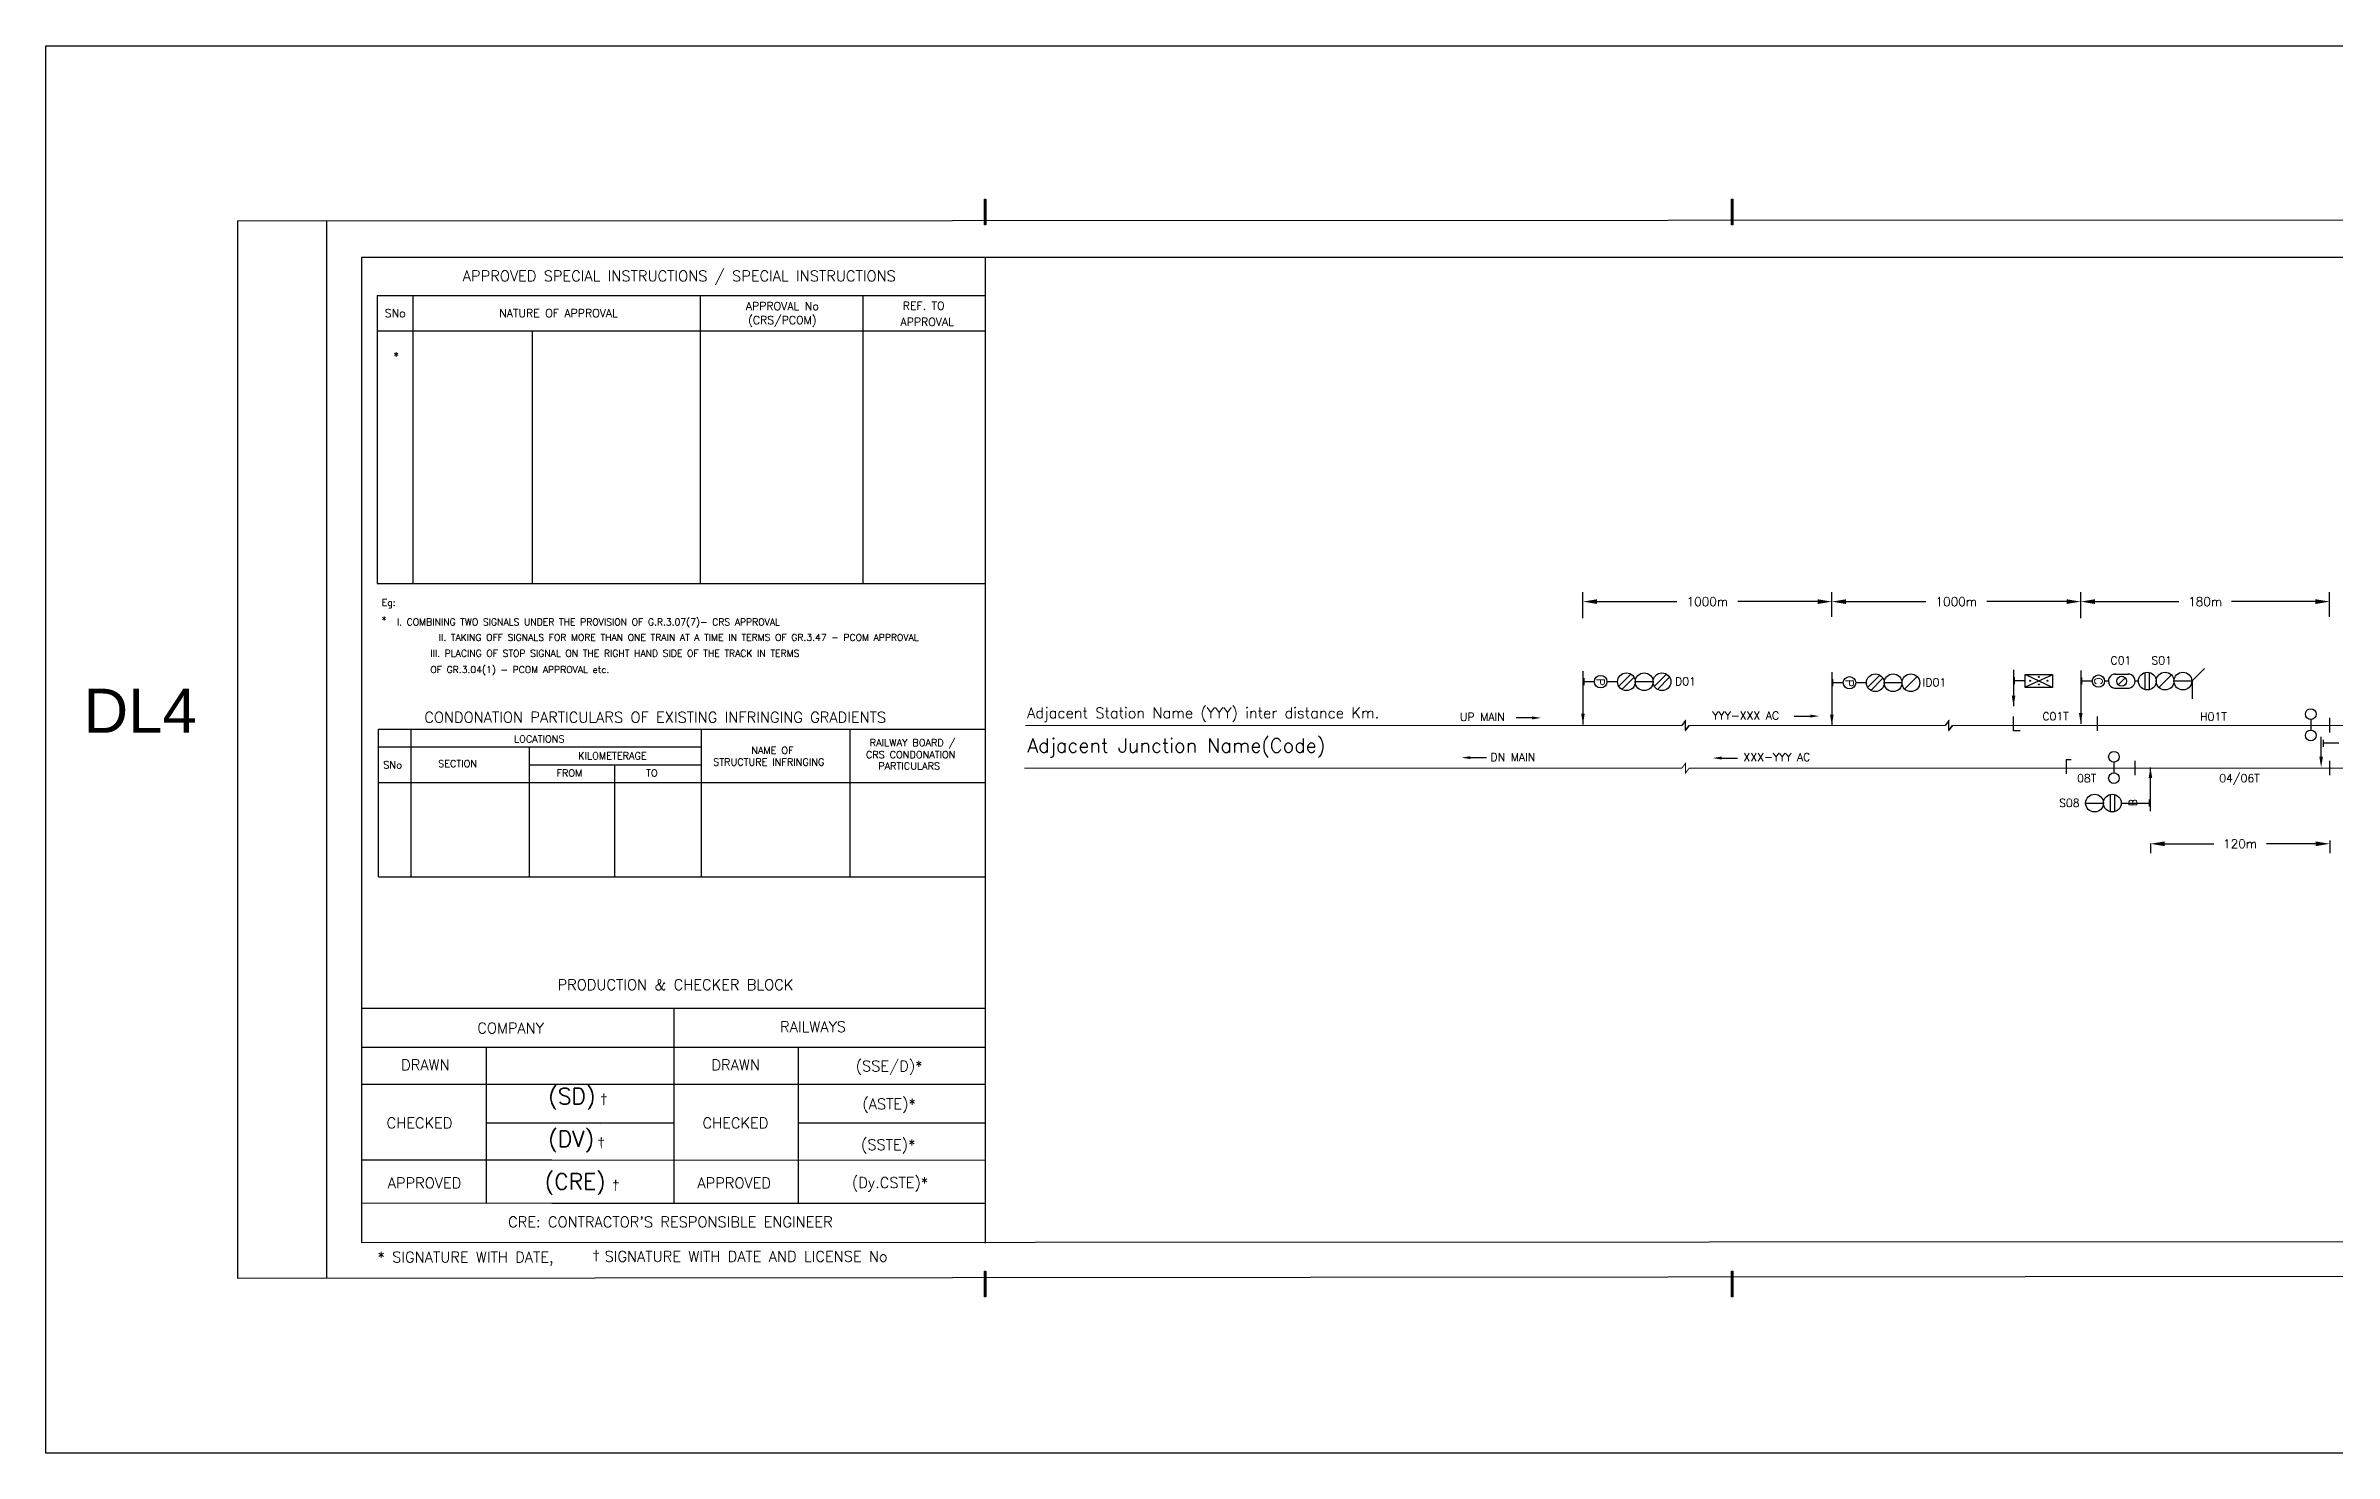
# Model space of a CAD drawing. Extents: x -19435 to 6205, y 191 to 8780.
# Drawn here: x -19435.3 to -18952.6, y 8483.5 to 8780.4 of the extents above; entities that cross this region are included whole.
import ezdxf
from ezdxf.enums import TextEntityAlignment as Align

# ---------------------------------------------------------------- set-up
doc = ezdxf.new("R2010")
doc.units = 0
doc.header["$LTSCALE"] = 0.5
doc.layers.get('0').update_dxf_attribs({"linetype": 'CONTINUOUS'})
doc.layers.get('DEFPOINTS').update_dxf_attribs({"linetype": 'CONTINUOUS'})
doc.layers.add('CHAINAGE', color=250, linetype='CONTINUOUS')
doc.layers.add('DIM', color=7, linetype='CONTINUOUS')
doc.styles.add('ARIAL', font='arial.ttf')
doc.styles.add('ROMANS', font='ROMANS.shx')
doc.dimstyles.get("Standard").update_dxf_attribs({"dimtxt": 0.18, "dimasz": 0.18, "dimexe": 0.18, "dimexo": 0.0625, "dimgap": 0.09, "dimtad": 0, "dimtih": 1, "dimtoh": 1, "dimdec": 4, "dimzin": 0, "dimdsep": 46, "dimtxsty": 'Standard', "dimcen": 0.09, "dimadec": 0, "dimazin": 0, "dimtfac": 1, "dimtdec": 4, "dimtofl": 0, "dimtmove": 0, "dimatfit": 3, "dimfxl": 1, "dimtolj": 1, "dimtzin": 0, "dimarcsym": 0})

# ---------------------------------------------------------------- blocks, each defined once
blk = doc.blocks.new('*D112')
at = {"color": 0, "lineweight": -2, "transparency": 16777216}
for p, q in [((-19058.6, 8661.19), (-19058.6, 8665.16)), ((-19006.1, 8660.41), (-19006.1, 8665.16)), ((-19055.6, 8663.16), (-19038.78, 8663.16)), ((-19009.1, 8663.16), (-19025.92, 8663.16))]:
    blk.add_line(p, q, dxfattribs=at)
at = {"color": 0, "transparency": 16777216}
for points in [[(-19055.6, 8663.66), (-19055.6, 8662.66), (-19058.6, 8663.16)], [(-19009.1, 8663.66), (-19009.1, 8662.66), (-19006.1, 8663.16)]]:
    blk.add_solid(points, dxfattribs=at)
at = {"layer": 'DEFPOINTS', "color": 0, "transparency": 16777216}
for p in [(-19058.6, 8660.19), (-19006.1, 8663.16), (-19006.1, 8659.41)]:
    blk.add_point(p, dxfattribs=at)
at = {"color": 0, "transparency": 16777216, "insert": (-19032.35, 8663.16), "char_height": 1.86, "attachment_point": 5, "style": 'ROMANS'}
blk.add_mtext('\\A1;1000m', dxfattribs=at)
blk = doc.blocks.new('*D118')
at = {"color": 0, "lineweight": -2, "transparency": 16777216}
for p, q in [((-19111.1, 8659.68), (-19111.1, 8665.16)), ((-19058.6, 8659.93), (-19058.6, 8665.16)), ((-19108.1, 8663.16), (-19091.28, 8663.16)), ((-19061.6, 8663.16), (-19078.42, 8663.16))]:
    blk.add_line(p, q, dxfattribs=at)
at = {"color": 0, "transparency": 16777216}
for points in [[(-19108.1, 8663.66), (-19108.1, 8662.66), (-19111.1, 8663.16)], [(-19061.6, 8663.66), (-19061.6, 8662.66), (-19058.6, 8663.16)]]:
    blk.add_solid(points, dxfattribs=at)
at = {"layer": 'DEFPOINTS', "color": 0, "transparency": 16777216}
for p in [(-19058.6, 8663.16), (-19111.1, 8658.68), (-19058.6, 8658.93)]:
    blk.add_point(p, dxfattribs=at)
at = {"color": 0, "transparency": 16777216, "insert": (-19084.85, 8663.16), "char_height": 1.86, "attachment_point": 5, "style": 'ROMANS'}
blk.add_mtext('\\A1;1000m', dxfattribs=at)
blk = doc.blocks.new('*D119')
at = {"color": 0, "lineweight": -2, "transparency": 16777216}
for p, q in [((-19006.1, 8659.68), (-19006.1, 8665.16)), ((-18953.6, 8659.93), (-18953.6, 8665.16)), ((-19003.1, 8663.16), (-18985.39, 8663.16)), ((-18956.6, 8663.16), (-18974.31, 8663.16))]:
    blk.add_line(p, q, dxfattribs=at)
at = {"color": 0, "transparency": 16777216}
for points in [[(-19003.1, 8663.66), (-19003.1, 8662.66), (-19006.1, 8663.16)], [(-18956.6, 8663.66), (-18956.6, 8662.66), (-18953.6, 8663.16)]]:
    blk.add_solid(points, dxfattribs=at)
at = {"layer": 'DEFPOINTS', "color": 0, "transparency": 16777216}
for p in [(-18953.6, 8663.16), (-19006.1, 8658.68), (-18953.6, 8658.93)]:
    blk.add_point(p, dxfattribs=at)
at = {"color": 0, "transparency": 16777216, "insert": (-18979.85, 8663.16), "char_height": 1.86, "attachment_point": 5, "style": 'ROMANS'}
blk.add_mtext('\\A1;180m', dxfattribs=at)
blk = doc.blocks.new('*D135')
at = {"color": 0, "lineweight": -2, "transparency": 16777216}
for p, q in [((-18991.38, 8612.15), (-18991.38, 8610.08)), ((-18988.38, 8612.08), (-18978.02, 8612.08)), ((-18956.58, 8612.08), (-18966.93, 8612.08)), ((-18953.58, 8612.76), (-18953.58, 8610.08))]:
    blk.add_line(p, q, dxfattribs=at)
at = {"color": 0, "transparency": 16777216}
for points in [[(-18988.38, 8612.58), (-18988.38, 8611.58), (-18991.38, 8612.08)], [(-18956.58, 8612.58), (-18956.58, 8611.58), (-18953.58, 8612.08)]]:
    blk.add_solid(points, dxfattribs=at)
at = {"layer": 'DEFPOINTS', "color": 0, "transparency": 16777216}
for p in [(-18991.38, 8613.15), (-18953.58, 8613.76), (-18953.58, 8612.08)]:
    blk.add_point(p, dxfattribs=at)
at = {"color": 0, "transparency": 16777216, "insert": (-18972.48, 8612.08), "char_height": 1.86, "attachment_point": 5, "style": 'ROMANS'}
blk.add_mtext('\\A1;120m', dxfattribs=at)

msp = doc.modelspace()

# ---------------------------------------------------------------- hatches: boundary and pattern name
h = msp.add_hatch(color=256)
h.dxf.hatch_style = 1
h.paths.add_polyline_path([(-19237.0345, 8748.0385), (-19237.3216, 8748.0385), (-19237.3216, 8742.614), (-19237.0345, 8742.614)])
h = msp.add_hatch(color=256)
h.dxf.hatch_style = 1
h.paths.add_polyline_path([(-19079.4917, 8748.0385), (-19079.7788, 8748.0385), (-19079.7788, 8742.614), (-19079.4917, 8742.614)])
h = msp.add_hatch(color=256)
h.dxf.hatch_style = 1
h.paths.add_polyline_path([(-19237.0345, 8521.9553), (-19237.3216, 8521.9553), (-19237.3216, 8516.5308), (-19237.0345, 8516.5308)])
h = msp.add_hatch(color=256)
h.dxf.hatch_style = 1
h.paths.add_polyline_path([(-19079.4917, 8521.9553), (-19079.7788, 8521.9553), (-19079.7788, 8516.5308), (-19079.4917, 8516.5308)])

# ---------------------------------------------------------------- linework, layer by layer
for p, q in [((-19394.8511, 8743.4574), (-17662.1127, 8744.3604)), ((-19394.8511, 8743.4574), (-19394.8511, 8520.4785)), ((-17669.1788, 8735.7274), (-19368.7605, 8735.7274)), ((-19368.7605, 8735.7274), (-19368.7605, 8527.977)), ((-19237.1741, 8735.7274), (-19237.1741, 8527.8617)), ((-19365.4063, 8727.7492), (-19237.1741, 8727.7492)), ((-19365.4063, 8727.7492), (-19365.4063, 8666.9506)), ((-19357.9063, 8727.7492), (-19357.9063, 8666.9506)), ((-19297.3109, 8727.7492), (-19297.3109, 8666.9506)), ((-19262.9712, 8727.7492), (-19262.9712, 8666.9506)), ((-19365.4063, 8720.2492), (-19237.1741, 8720.2492)), ((-19365.4063, 8720.2492), (-19362.4537, 8720.2492)), ((-19332.6979, 8720.2492), (-19332.6979, 8666.9506)), ((-19365.4063, 8666.9506), (-19237.1741, 8666.9506)), ((-19111.0979, 8648.5167), (-19111.0979, 8637.2667)), ((-19110.9308, 8647.0134), (-19110.9308, 8645.5134)), ((-19108.6808, 8646.2634), (-19110.9308, 8646.2634)), ((-19103.8058, 8646.2634), (-19106.0558, 8646.2634)), ((-19103.5361, 8645.2945), (-19100.962, 8647.8687)), ((-19102.8997, 8644.6581), (-19100.3256, 8647.2323)), ((-19096.3058, 8646.2634), (-19100.0558, 8646.2634)), ((-19096.0361, 8645.2945), (-19093.462, 8647.8687)), ((-19095.3997, 8644.6581), (-19092.8256, 8647.2323)), ((-19058.5979, 8648.3037), (-19058.5979, 8637.0537)), ((-19058.4308, 8646.8004), (-19058.4308, 8645.3004)), ((-19056.1808, 8646.0504), (-19058.4308, 8646.0504)), ((-19051.3058, 8646.0504), (-19053.5558, 8646.0504)), ((-19051.0361, 8645.0815), (-19048.462, 8647.6557)), ((-19050.3997, 8644.4451), (-19047.8256, 8647.0193)), ((-19043.8058, 8646.0504), (-19047.5558, 8646.0504)), ((-19020.2725, 8648.7627), (-19020.2725, 8641.0963)), ((-19020.1226, 8647.2145), (-19020.1226, 8645.7145)), ((-19017.7968, 8646.4645), (-19020.1226, 8646.4698)), ((-19017.7852, 8647.7877), (-19012.1039, 8645.1354)), ((-19017.7304, 8645.1626), (-19012.1574, 8647.7265)), ((-19006.0979, 8648.6473), (-19006.0979, 8637.3973)), ((-19005.9308, 8647.1441), (-19005.9308, 8645.6441)), ((-19003.6808, 8646.3941), (-19005.9308, 8646.3941)), ((-19000.2659, 8646.3941), (-19001.0558, 8646.3941)), ((-18998.9013, 8647.8907), (-18996.014, 8647.8903)), ((-18998.2074, 8645.6312), (-18996.7224, 8647.1161)), ((-18993.9308, 8646.3941), (-18994.6403, 8646.3941)), ((-18992.5058, 8644.5739), (-18992.5058, 8648.2143)), ((-18991.6058, 8644.5739), (-18991.6058, 8648.2143)), ((-18986.98, 8647.7199), (-18989.6317, 8645.0682)), ((-18982.6808, 8646.3941), (-18986.4308, 8646.3941)), ((-18982.6808, 8646.394), (-18980.0292, 8649.0457)), ((-18982.6252, 8646.394), (-18982.6231, 8642.644)), ((-18998.9102, 8644.9157), (-18996.0229, 8644.9153)), ((-19365.1636, 8605.1317), (-19365.1636, 8636.2688)), ((-19365.1636, 8636.2688), (-19237.1741, 8636.2688)), ((-19358.2992, 8636.2688), (-19358.2992, 8605.1317)), ((-19297.1114, 8636.2688), (-19297.1114, 8605.1317)), ((-19265.7072, 8636.2688), (-19265.7072, 8605.1317)), ((-19121.8327, 8638.6379), (-19125.2077, 8638.6379)), ((-19089.4438, 8638.0707), (-19090.2065, 8637.0537)), ((-19089.4438, 8636.0104), (-19089.4438, 8638.0707)), ((-19089.4438, 8636.0366), (-19089.4438, 8638.0707)), ((-19089.4438, 8636.0366), (-19088.681, 8637.0537)), ((-19088.681, 8637.0537), (-19089.4438, 8636.0366)), ((-19066.5192, 8639.0188), (-19063.1442, 8639.0188)), ((-19033.9073, 8638.0707), (-19034.67, 8637.0537)), ((-19033.9073, 8636.0104), (-19033.9073, 8638.0707)), ((-19033.9073, 8636.0366), (-19033.9073, 8638.0707)), ((-19033.9073, 8636.0366), (-19033.1446, 8637.0537)), ((-19033.1446, 8637.0537), (-19033.9073, 8636.0366)), ((-19020.3479, 8638.8973), (-19020.3479, 8635.8973)), ((-19020.3479, 8638.8973), (-19020.3479, 8635.8973)), ((-19018.8479, 8635.8973), (-19020.3479, 8635.8973)), ((-19018.8479, 8635.8973), (-19020.3479, 8635.8973)), ((-19002.6104, 8638.8973), (-19002.6104, 8635.8973)), ((-18957.5823, 8638.3093), (-18957.5823, 8636.0593)), ((-18953.5979, 8638.6342), (-18953.5979, 8635.6342)), ((-18953.5979, 8638.5354), (-18953.5979, 8635.5354)), ((-19365.1152, 8632.5188), (-19297.1114, 8632.5188)), ((-19333.3573, 8632.5188), (-19333.3573, 8605.1317)), ((-18955.3979, 8630.4343), (-18955.3979, 8634.6392)), ((-18955.3979, 8630.4343), (-18955.3979, 8630.9285)), ((-18954.9761, 8634.0262), (-18954.9761, 8632.5262)), ((-18951.6898, 8633.2762), (-18954.9761, 8633.2816)), ((-19333.3573, 8628.7688), (-19297.1114, 8628.7688)), ((-19315.349, 8628.7688), (-19315.349, 8605.1317)), ((-19134.8457, 8630.2509), (-19131.4707, 8630.2509)), ((-19081.8629, 8630.1684), (-19078.4879, 8630.1684)), ((-19009.1715, 8629.8538), (-19009.1715, 8626.8538)), ((-19009.1686, 8629.8525), (-19009.1686, 8626.8525)), ((-18999.1027, 8629.3093), (-18999.1027, 8627.0593)), ((-18994.697, 8629.5537), (-18994.697, 8626.5537)), ((-18991.3968, 8618.9784), (-18991.3968, 8628.1833)), ((-18953.5979, 8629.5537), (-18953.5979, 8626.5537)), ((-19365.1628, 8625.0188), (-19237.1741, 8625.0188)), ((-18999.8889, 8622.4842), (-18999.8889, 8618.8438)), ((-18998.9889, 8622.4842), (-18998.9889, 8618.8438)), ((-18991.5639, 8619.914), (-18991.5639, 8621.414)), ((-19005.0639, 8620.664), (-19001.3139, 8620.664)), ((-18997.5639, 8620.664), (-18991.5639, 8620.6586)), ((-19365.1605, 8605.1317), (-19237.1741, 8605.1317)), ((-19368.7434, 8585.8268), (-19368.7481, 8527.9774)), ((-19328.5623, 8577.37), (-19368.706, 8577.3727)), ((-19237.1741, 8577.3638), (-19328.5623, 8577.37)), ((-19302.8272, 8577.37), (-19302.8272, 8536.2424)), ((-19328.5623, 8569.1175), (-19368.7064, 8569.1202)), ((-19342.3941, 8536.2437), (-19342.3939, 8569.1189)), ((-19237.1741, 8569.1113), (-19328.5626, 8569.1175)), ((-19276.5303, 8536.241), (-19276.5301, 8569.1162)), ((-19328.5623, 8561.305), (-19368.7067, 8561.3077)), ((-19237.1741, 8561.2988), (-19328.5629, 8561.305)), ((-19302.8272, 8553.1278), (-19342.394, 8553.1288)), ((-19318.4161, 8552.954), (-19318.4171, 8552.954)), ((-19237.1741, 8553.1215), (-19276.5302, 8553.1241)), ((-19328.5623, 8545.3165), (-19368.7073, 8545.3192)), ((-19237.1741, 8545.3103), (-19328.5636, 8545.3165)), ((-19328.5623, 8536.2424), (-19368.7077, 8536.2451)), ((-19237.1741, 8536.2362), (-19328.564, 8536.2424)), ((-19368.7481, 8527.9774), (-17669.3322, 8528.8585)), ((-19368.7481, 8527.9774), (-17669.3322, 8528.8585)), ((-19394.8511, 8520.4785), (-17661.9968, 8521.9553))]:
    msp.add_line(p, q)
at = {"ltscale": 5}
msp.add_line((-19376.1011, 8743.4569), (-19376.1011, 8520.4785), dxfattribs=at)
at = {"color": 18, "true_color": 0x000000}
msp.add_line((-19040.605, 8647.3762), (-19043.2567, 8644.7246), dxfattribs=at)
for points in [[(-19237.3216, 8748.0385), (-19237.0345, 8748.0385), (-19237.0345, 8742.614), (-19237.3216, 8742.614)], [(-19079.7788, 8748.0385), (-19079.4917, 8748.0385), (-19079.4917, 8742.614), (-19079.7788, 8742.614)], [(-19012.0491, 8645.078), (-19017.8072, 8645.078), (-19017.8072, 8647.8223), (-19012.0491, 8647.8223)], [(-19237.3216, 8521.9553), (-19237.0345, 8521.9553), (-19237.0345, 8516.5308), (-19237.3216, 8516.5308)], [(-19079.7788, 8521.9553), (-19079.4917, 8521.9553), (-19079.4917, 8516.5308), (-19079.7788, 8516.5308)]]:
    msp.add_lwpolyline(points, close=True)
for points, const_width in [([(-19228.7323, 8637.0537), (-19090.2065, 8637.0537)], 0.225), ([(-19090.2065, 8637.0537), (-19089.4438, 8638.0707), (-19089.4438, 8636.0366), (-19088.681, 8637.0537)], 0.2), ([(-19088.681, 8637.0537), (-19034.67, 8637.0537)], 0.225), ([(-19034.67, 8637.0537), (-19033.9073, 8638.0707), (-19033.9073, 8636.0366), (-19033.1446, 8637.0537)], 0.2), ([(-19033.1446, 8637.0537), (-18560.5013, 8637.0537)], 0.225), ([(-19228.9348, 8628.0537), (-19090.2065, 8628.0537)], 0.225), ([(-19090.2065, 8628.0537), (-19089.4438, 8629.0707), (-19089.4438, 8627.0366), (-19088.681, 8628.0537)], 0.2), ([(-19088.681, 8628.0537), (-18474.0601, 8628.0537)], 0.225)]:
    msp.add_lwpolyline(points, dxfattribs=dict(const_width=const_width))
msp.add_lwpolyline([(-19009.1715, 8629.8538), (-19008.1449, 8629.8538)])
for centre, radius in [((-19107.3683, 8646.2634), 1.3125), ((-19101.9308, 8646.2634), 1.875), ((-19098.1808, 8646.2634), 1.875), ((-19094.4308, 8646.2634), 1.875), ((-19054.8683, 8646.0504), 1.3125), ((-19049.4308, 8646.0504), 1.875), ((-19045.6808, 8646.0504), 1.875), ((-19041.9308, 8646.0504), 1.875), ((-19016.7757, 8646.457), 0.1031), ((-19014.925, 8647.2772), 0.1031), ((-19014.925, 8645.6785), 0.1031), ((-19013.0951, 8646.457), 0.1031), ((-19002.3683, 8646.3941), 1.3125), ((-18997.4649, 8646.3737), 1.05), ((-18992.0558, 8646.3941), 1.875), ((-18988.3058, 8646.3941), 1.875), ((-18984.5558, 8646.3941), 1.875), ((-18957.5823, 8639.4343), 1.125), ((-18957.5823, 8634.9343), 1.125), ((-18999.1027, 8630.4343), 1.125), ((-18999.1027, 8625.9343), 1.125), ((-19003.1889, 8620.664), 1.875), ((-18999.4389, 8620.664), 1.875)]:
    msp.add_circle(centre, radius)
for centre, start, end in [((-18998.7796, 8646.4051), 88.120249, 277.635276), ((-18996.1266, 8646.4051), 262.454334, 92.249791)]:
    msp.add_arc(centre, 1.4864, start, end)
for points in [[(-19019.8975, 8643.3292), (-19020.6475, 8643.3292), (-19020.2725, 8641.0792)], [(-19121.8327, 8638.9504), (-19121.8327, 8638.3254), (-19119.9577, 8638.6379)], [(-19110.7229, 8639.5167), (-19111.4729, 8639.5167), (-19111.0979, 8637.2667)], [(-19063.1442, 8639.3313), (-19063.1442, 8638.7063), (-19061.2692, 8639.0188)], [(-19058.2229, 8639.3037), (-19058.9729, 8639.3037), (-19058.5979, 8637.0537)], [(-19005.7229, 8639.6473), (-19006.4729, 8639.6473), (-19006.0979, 8637.3973)], [(-19134.8457, 8629.9384), (-19134.8457, 8630.5634), (-19136.7207, 8630.2509)], [(-19081.8629, 8629.8559), (-19081.8629, 8630.4809), (-19083.7379, 8630.1684)], [(-18991.772, 8625.9343), (-18991.022, 8625.9343), (-18991.397, 8628.1843)], [(-18955.0229, 8630.4343), (-18955.7729, 8630.4343), (-18955.3979, 8628.1843)]]:
    msp.add_solid(points)
at = {"layer": 'CHAINAGE'}
msp.add_lwpolyline([(-17617.1366, 8483.5346), (-19435.3245, 8483.5346), (-19435.3245, 8780.4012), (-17617.1366, 8780.4012)], close=True, dxfattribs=at)

# ---------------------------------------------------------------- texts
at = {"style": 'ROMANS'}
for s, height, p in [('APPROVED SPECIAL INSTRUCTIONS / SPECIAL INSTRUCTIONS', 2.25, (-19301.6989, 8731.6936)), ('SNo', 1.6875, (-19361.6076, 8723.9992)), ('NATURE OF APPROVAL', 1.6875, (-19327.1582, 8723.9992)), ('APPROVAL No', 1.6875, (-19279.9602, 8725.5016)), ('(CRS/PCOM)', 1.6875, (-19279.9602, 8722.4166)), ('APPROVAL', 1.6875, (-19249.4, 8722.167)), ('REF. TO', 1.6875, (-19250.15, 8725.567)), ('*', 1.6875, (-19361.4061, 8714.935)), ('*', 1.425, (-19363.9637, 8659.2932)), ('II. TAKING OFF SIGNALS FOR MORE THAN ONE TRAIN AT A TIME IN TERMS OF GR.3.47 - PCOM APPROVAL', 1.425, (-19301.8232, 8655.6092)), ('III. PLACING OF STOP SIGNAL ON THE RIGHT HAND SIDE OF THE TRACK IN TERMS ', 1.425, (-19314.8107, 8652.2603)), (' OF GR.3.04(1) - PCOM APPROVAL etc.', 1.425, (-19335.8069, 8648.7168))]:
    msp.add_text(s, height=height, dxfattribs=at).set_placement(p, align=Align.MIDDLE)
for s, height, p in [('Eg:', 1.425, (-19364.4461, 8662.263)), ('I. COMBINING TWO SIGNALS UNDER THE PROVISION OF G.R.3.07(7)- CRS APPROVAL', 1.425, (-19361.269, 8658.157)), ('CONDONATION PARTICULARS OF EXISTING INFRINGING GRADIENTS', 2.25, (-19355.4833, 8637.6462)), ('LOCATIONS', 1.5, (-19336.5713, 8633.4391)), ('KILOMETERAGE', 1.5, (-19323.0383, 8629.8862)), ('CRS CONDONATION ', 1.5, (-19262.3441, 8630.1401)), ('RAILWAY BOARD /', 1.5, (-19261.5215, 8632.6667)), ('SNo', 1.5, (-19364.1236, 8627.977)), (' SECTION', 1.5, (-19353.593, 8628.2198)), ('FROM', 1.5, (-19327.61, 8626.2602)), ('TO', 1.5, (-19308.7099, 8626.2602)), ('PARTICULARS', 1.5, (-19259.7437, 8627.7151))]:
    msp.add_text(s, height=height, dxfattribs=at).set_placement(p)
for s, rotation, p in [('P', 270, (-19107.3683, 8646.1815)), ('P', 270, (-19054.8683, 8645.9685)), ('C', 270, (-19002.3683, 8646.3941)), ('B', 90, (-18995.0822, 8620.7455))]:
    msp.add_text(s, height=1.6875, rotation=rotation, dxfattribs=at).set_placement(p, align=Align.MIDDLE)
for s, height, p in [('Adjacent Station Name (YYY) inter distance Km.', 2.25, (-19228.3209, 8637.8925)), ('YYY-XXX AC', 1.6875, (-19083.8167, 8637.7813)), ('Adjacent Junction Name(Code)', 3, (-19228.3181, 8630.4009)), ('XXX-YYY AC', 1.6875, (-19077.2383, 8629.0205))]:
    msp.add_text(s, height=height, dxfattribs=at).set_placement(p, align=Align.BOTTOM_LEFT)
for s, p in [('UP MAIN', (-19137.0469, 8638.8631)), ('DN MAIN', (-19130.6083, 8630.3745))]:
    msp.add_text(s, height=1.6875, dxfattribs=at).set_placement(p, align=Align.MIDDLE_LEFT)
for s, p in [('C01T', (-19008.633, 8638.1213)), ('H01T', (-18975.2947, 8638.079))]:
    msp.add_text(s, height=1.6875, dxfattribs=at).set_placement(p, align=Align.RIGHT)
msp.add_text('04/06T', height=1.6875, dxfattribs=at).set_placement((-18968.3487, 8624.5678), align=Align.BOTTOM_RIGHT)
for s, p in [('PRODUCTION & CHECKER BLOCK', (-19302.5039, 8582.3652)), ('COMPANY', (-19337.2659, 8573.2015)), ('RAILWAYS', (-19273.4932, 8573.5058)), ('DRAWN', (-19355.2574, 8565.4387)), ('DRAWN', (-19289.8025, 8565.4387)), ('(SSE/D)*', (-19257.4427, 8565.2015)), ('(ASTE)*', (-19257.4427, 8557.202)), ('CHECKED', (-19356.491, 8553.1915)), ('CHECKED', (-19289.8508, 8553.1915)), ('(SSTE)*', (-19257.638, 8548.6172)), ('APPROVED', (-19355.4353, 8540.5329)), ('APPROVED', (-19290.1173, 8540.5329)), ('(Dy.CSTE)*', (-19257.2473, 8540.6177)), ("CRE: CONTRACTOR'S RESPONSIBLE ENGINEER", (-19303.5675, 8532.3179))]:
    msp.add_text(s, height=2.25, dxfattribs=at).set_placement(p, align=Align.MIDDLE_CENTER)
at = {"insert": (-19295.4359, 8632.5577), "char_height": 1.5, "width": 27.752597, "attachment_point": 1, "style": 'ROMANS'}
msp.add_mtext('\\pi8.91201;NAME OF \\P\\pi0.8763;STRUCTURE INFRINGING', dxfattribs=at)
at = {"attachment_point": 1, "style": 'ROMANS'}
for s, width, heights, insert, char_height in [('(SD)', 23.214917, [11.7421], (-19329.3378, 8560.5215), 3.375), ('{\\fArial|b0|i0|c0|p34;\\H1.08333x;\\C256;†}', 5.489766, [5.8682], (-19318.4081, 8559.2377), 1.875), ('(DV)', 23.214917, [11.7421], (-19329.3378, 8551.5215), 3.375), ('{\\fArial|b0|i0|c0|p34;\\H1.08333x;\\C256;†}', 5.489766, [5.8682], (-19318.9479, 8550.0503), 1.875), ('(CRE)', 23.214917, [11.7421], (-19330.0878, 8542.5215), 3.375), ('{\\fArial|b0|i0|c0|p34;\\H1.08333x;\\C256;†}', 5.489766, [5.8682], (-19315.9061, 8541.1018), 1.875), ('* SIGNATURE WITH DATE, ', 230.51363, [11.7421], (-19365.3378, 8526.0215), 2.25), ('{\\fArial|b0|i0|c0|p34;\\H1.08333x;\\C256;†}', 5.489766, [5.8682], (-19320.0158, 8526.214), 1.875), ('SIGNATURE WITH DATE AND LICENSE No', 230.51363, [11.7421], (-19317.443, 8526.1811), 2.25)]:
    msp.add_mtext_dynamic_manual_height_columns(s, width=width, gutter_width=11.25, heights=heights, dxfattribs=dict(at, insert=insert, char_height=char_height))
at = {"style": 'ROMANS'}
for tag, text, p in [('C01', 'SXXA', (-18997.6276, 8649.9127)), ('S01', 'SXX', (-18989.0293, 8649.9127)), ('D01', 'SXYZ', (-19089.462, 8645.499)), ('ID01', 'SXYZ', (-19036.962, 8645.286))]:
    msp.add_attdef(tag, text=text, height=1.6875, dxfattribs=at).set_placement(p, align=Align.CENTER)
msp.add_attdef('S08', (-19010.682, 8619.8525), 'SXX', height=1.6875, dxfattribs=at)
at = {"layer": 'DIM', "color": 1, "ltscale": 5, "style": 'ARIAL'}
msp.add_text('DL4', height=9.3, dxfattribs=at).set_placement((-19427.3255, 8635.4914))
at = {"layer": 'DIM', "ltscale": 5, "style": 'ROMANS'}
msp.add_attdef('08T', text='Sh', height=1.6875, dxfattribs=at).set_placement((-19006.8891, 8625.9066), align=Align.MIDDLE_LEFT)

# ---------------------------------------------------------------- dimensions: what is measured, and where the dimension line sits
for base, p1, p2, text, picture, middle in [((-19058.5979, 8663.162), (-19111.0979, 8658.6811), (-19058.5979, 8658.9256), '1000m', '*D118', (-19084.8479, 8663.162)), ((-19006.0979, 8663.162), (-19058.5979, 8660.1899), (-19006.0979, 8659.4114), '1000m', '*D112', (-19032.3479, 8663.162)), ((-18953.5979, 8663.162), (-19006.0979, 8658.6811), (-18953.5979, 8658.9256), '180m', '*D119', (-18979.8479, 8663.162))]:
    dim = msp.add_linear_dim(base=base, p1=p1, p2=p2, text=text, dimstyle='Standard', override={"dimtxt": 1.86, "dimasz": 3, "dimexe": 2, "dimexo": 1, "dimgap": 2, "dimdec": 2, "dimlfac": 2.5, "dimpost": 'm', "dimtxsty": 'ROMANS'})
    dim.commit()
    dim.dimension.update_dxf_attribs({"geometry": picture, "text_midpoint": middle})
dim = msp.add_linear_dim(base=(-18953.5761, 8612.0823), p1=(-18991.375, 8613.147), p2=(-18953.5761, 8613.7649), angle=180, text='120m', dimstyle='Standard', override={"dimtxt": 1.86, "dimasz": 3, "dimexe": 2, "dimexo": 1, "dimgap": 2, "dimdec": 2, "dimlfac": 2.5, "dimpost": 'm', "dimtxsty": 'ROMANS'})
dim.commit()
dim.dimension.update_dxf_attribs({"geometry": '*D135', "text_midpoint": (-18972.4756, 8612.0823)})

doc.saveas('drawing.dxf')
